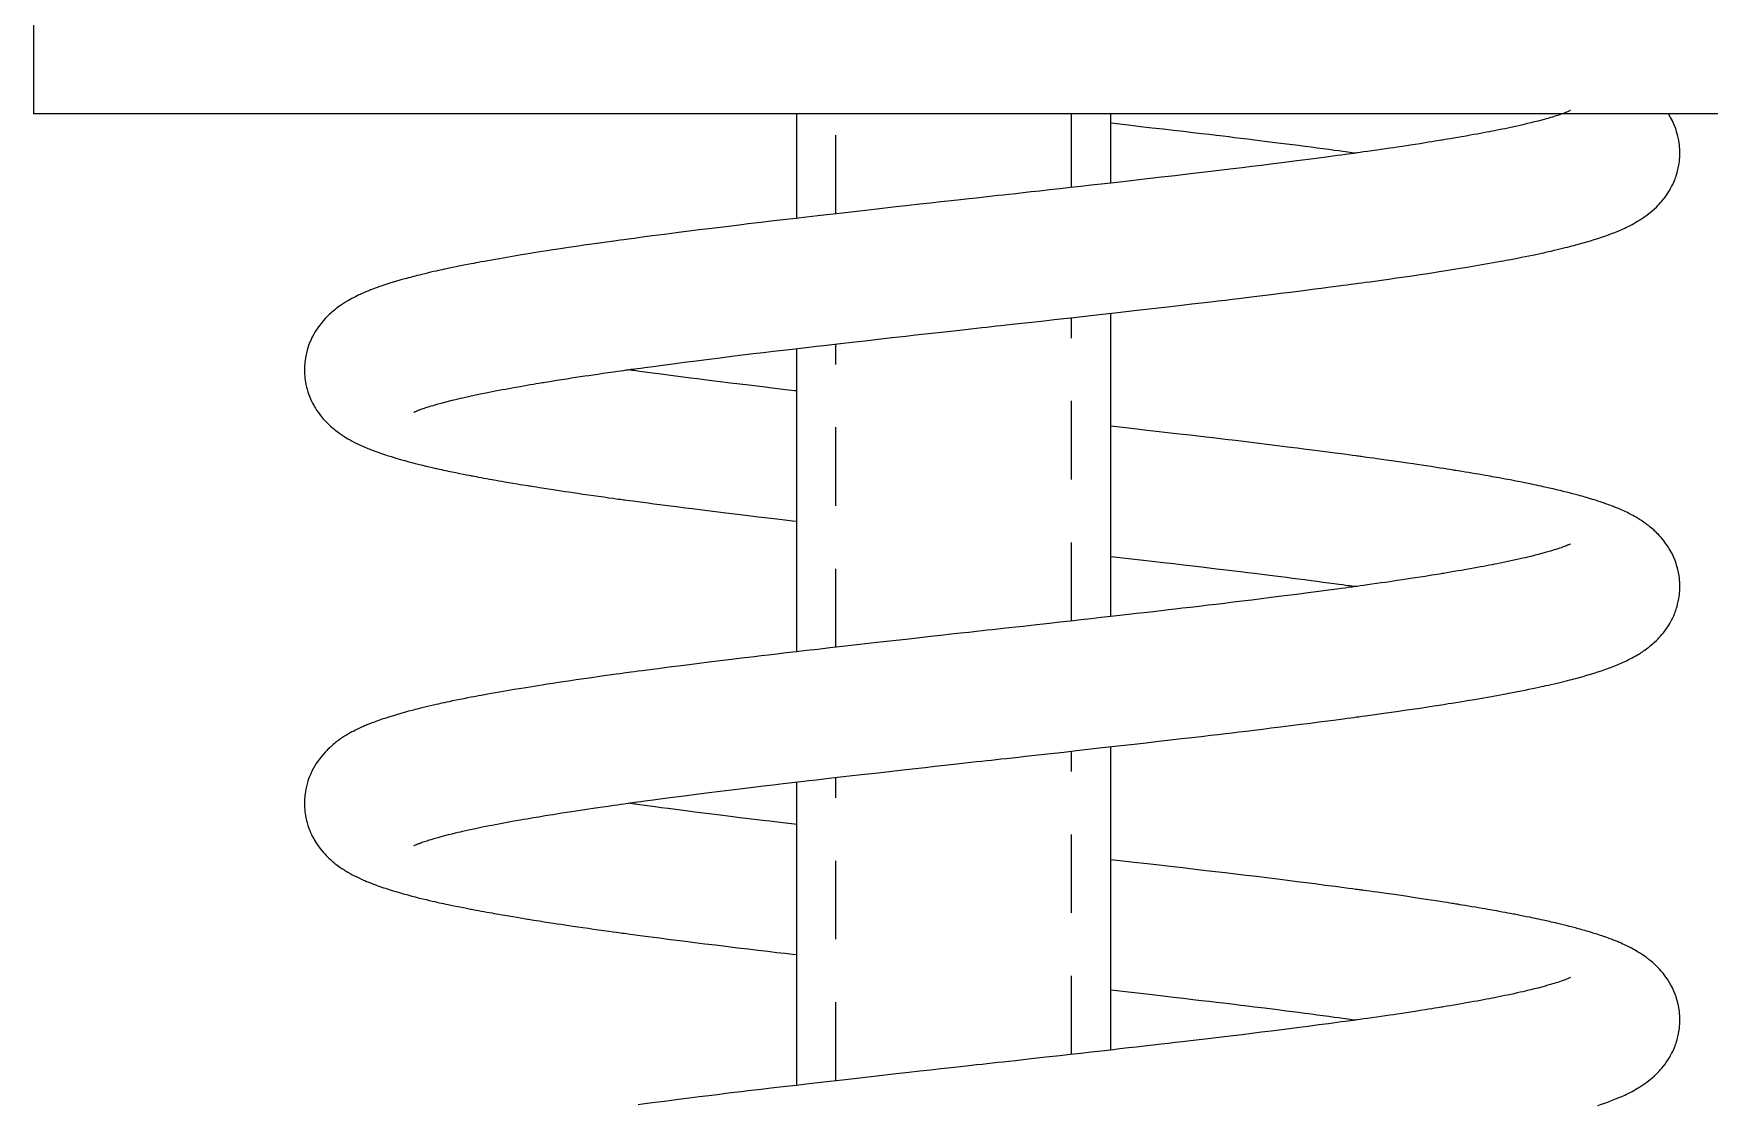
# Model space of a CAD drawing. Extents: x 126.2 to 199.4, y 112.1 to 154.8.
# Drawn here: x 146.489 to 149.155, y 118.997 to 120.701 of the extents above; entities that cross this region are included whole.
import ezdxf

# ---------------------------------------------------------------- set-up
doc = ezdxf.new("R2010")
doc.units = 0
doc.header["$LTSCALE"] = 0.5
doc.header["$MEASUREMENT"] = 0
doc.linetypes.add('HIDDEN', pattern=[0.375, 0.25, -0.125])
doc.layers.get('0').update_dxf_attribs({"linetype": 'CONTINUOUS'})

msp = doc.modelspace()

# ---------------------------------------------------------------- linework, layer by layer
for p in [(146.48938, 123.44825), (149.23938, 120.57325)]:
    msp.add_line(p, (146.48938, 120.57325))
at = {"linetype": 'HIDDEN'}
for p, q in [((147.76519, 120.41407), (147.76519, 120.57325)), ((148.14019, 120.45595), (148.14019, 120.57325)), ((148.14019, 119.76649), (148.14019, 120.24893)), ((147.76519, 119.72462), (147.76519, 120.20699)), ((148.14019, 119.07704), (148.14019, 119.55947)), ((147.76519, 119.03516), (147.76519, 119.51753))]:
    msp.add_line(p, q, dxfattribs=at)
at = {"linetype": 'Continuous', "flags": 128}
for points in [[(148.93371, 120.57841), (148.93371, 120.57841), (148.93349, 120.5783), (148.93316, 120.57813), (148.93275, 120.57792), (148.93216, 120.57764), (148.93135, 120.57727), (148.93031, 120.57681), (148.92908, 120.57628), (148.92722, 120.57552), (148.92528, 120.57476), (148.92221, 120.57362), (148.91914, 120.57253), (148.9163, 120.57156), (148.9134, 120.5706), (148.91053, 120.56968), (148.90802, 120.56889), (148.90523, 120.56804), (148.9019, 120.56704), (148.89798, 120.56591), (148.89337, 120.56461), (148.88801, 120.56315), (148.88221, 120.56162), (148.87626, 120.5601), (148.87061, 120.55871), (148.86537, 120.55745), (148.8615, 120.55653), (148.85786, 120.55569), (148.8538, 120.55476), (148.84911, 120.55371), (148.84379, 120.55254), (148.83659, 120.55099), (148.82933, 120.54947), (148.82207, 120.54799), (148.81736, 120.54705), (148.81303, 120.54619), (148.80902, 120.54541), (148.80476, 120.54459), (148.80012, 120.54371), (148.79521, 120.54279), (148.7904, 120.54189), (148.78527, 120.54095), (148.7802, 120.54003), (148.77446, 120.53899), (148.76782, 120.53781), (148.76027, 120.53649), (148.75441, 120.53547), (148.74816, 120.5344), (148.7425, 120.53344), (148.73768, 120.53263), (148.73452, 120.5321), (148.7319, 120.53166), (148.72984, 120.53132), (148.72809, 120.53103), (148.72545, 120.5306), (148.72212, 120.53005), (148.71808, 120.5294), (148.71334, 120.52863), (148.70797, 120.52777), (148.70266, 120.52692), (148.69444, 120.52563), (148.68672, 120.52443), (148.67952, 120.52332), (148.67284, 120.5223), (148.66584, 120.52124), (148.65803, 120.52008), (148.65231, 120.51923), (148.64621, 120.51833), (148.63972, 120.51739), (148.63285, 120.51639), (148.62557, 120.51535), (148.61793, 120.51426), (148.61082, 120.51326), (148.60457, 120.51239), (148.59921, 120.51165), (148.59476, 120.51103), (148.59122, 120.51055), (148.5886, 120.51019), (148.5866, 120.50991), (148.58421, 120.50959), (148.58016, 120.50904), (148.57523, 120.50837), (148.5694, 120.50758), (148.56275, 120.50669), (148.54881, 120.50482), (148.53349, 120.5028), (148.51675, 120.50061), (148.49855, 120.49825), (148.47885, 120.49574), (148.45762, 120.49306), (148.44244, 120.49116), (148.42689, 120.48924), (148.41186, 120.4874), (148.39742, 120.48564), (148.38358, 120.48397), (148.37036, 120.48239), (148.35778, 120.4809), (148.34302, 120.47915), (148.32929, 120.47755), (148.31663, 120.47607), (148.30502, 120.47473), (148.2943, 120.47349), (148.28273, 120.47216), (148.26989, 120.47068), (148.25576, 120.46906), (148.24375, 120.46768), (148.23093, 120.46622), (148.2173, 120.46466), (148.20285, 120.46302), (148.18758, 120.46129), (148.17148, 120.45947), (148.15479, 120.45759), (148.13875, 120.45578), (148.12142, 120.45384), (148.10519, 120.45203), (148.09006, 120.45034), (148.07605, 120.44878), (148.06316, 120.44735), (148.0514, 120.44605), (148.04074, 120.44487), (148.03167, 120.44387), (148.02321, 120.44294), (148.01459, 120.44199), (148.00619, 120.44107), (147.99798, 120.44017), (147.98916, 120.43919), (147.977, 120.43785), (147.96348, 120.43636), (147.94862, 120.43471), (147.9326, 120.43293), (147.91602, 120.43108), (147.89892, 120.42917), (147.88132, 120.4272), (147.8563, 120.42439), (147.83037, 120.42147), (147.80358, 120.41844), (147.77597, 120.4153), (147.75583, 120.41301), (147.73679, 120.41083), (147.71888, 120.40877), (147.7021, 120.40684), (147.6864, 120.40502), (147.67177, 120.40331), (147.65819, 120.40172), (147.64668, 120.40036), (147.63604, 120.39909), (147.62607, 120.3979), (147.61532, 120.3966), (147.60351, 120.39517), (147.59064, 120.39361), (147.57735, 120.39198), (147.56315, 120.39022), (147.54805, 120.38834), (147.53209, 120.38634), (147.51531, 120.38421), (147.50392, 120.38275), (147.49303, 120.38135), (147.48299, 120.38005), (147.47379, 120.37885), (147.46542, 120.37775), (147.45787, 120.37676), (147.45111, 120.37586), (147.44515, 120.37507), (147.43995, 120.37438), (147.43553, 120.37379), (147.43186, 120.37329), (147.42801, 120.37278), (147.42246, 120.37203), (147.41581, 120.37112), (147.4084, 120.37011), (147.40046, 120.36901), (147.38934, 120.36746), (147.37736, 120.36577), (147.36486, 120.36397), (147.35239, 120.36216), (147.33998, 120.36033), (147.32763, 120.35847), (147.31536, 120.3566), (147.30632, 120.35521), (147.29827, 120.35395), (147.29118, 120.35283), (147.28502, 120.35185), (147.279, 120.35088), (147.27248, 120.34982), (147.26547, 120.34867), (147.25401, 120.34677), (147.24233, 120.34479), (147.23036, 120.34272), (147.21786, 120.34052), (147.2121, 120.33949), (147.20639, 120.33845), (147.20128, 120.33752), (147.19683, 120.3367), (147.19302, 120.33598), (147.18939, 120.3353), (147.18526, 120.33451), (147.17982, 120.33346), (147.17376, 120.33228), (147.16767, 120.33107), (147.16175, 120.32987), (147.15599, 120.32869), (147.15039, 120.32752), (147.14628, 120.32664), (147.14258, 120.32585), (147.13926, 120.32513), (147.13632, 120.32448), (147.13332, 120.32382), (147.12988, 120.32305), (147.12564, 120.32208), (147.12092, 120.321), (147.11606, 120.31986), (147.11149, 120.31877), (147.10719, 120.31772), (147.10316, 120.31673), (147.09943, 120.31579), (147.0964, 120.31502), (147.09374, 120.31434), (147.09132, 120.31371), (147.08867, 120.31301), (147.08575, 120.31224), (147.08258, 120.31138), (147.0738, 120.30894), (147.06493, 120.30636), (147.05629, 120.30372), (147.04791, 120.30103), (147.04509, 120.30009), (147.04244, 120.29919), (147.03963, 120.29822), (147.03638, 120.29707), (147.03273, 120.29574), (147.02984, 120.29466), (147.0274, 120.29373), (147.02541, 120.29295), (147.02383, 120.29232), (147.02248, 120.29178), (147.02102, 120.29119), (147.01945, 120.29054), (147.01774, 120.28982), (147.01564, 120.28892), (147.01311, 120.28782), (147.01087, 120.28681), (147.00878, 120.28586), (147.00695, 120.285), (147.00537, 120.28424), (147.00397, 120.28357), (147.00135, 120.28227), (146.99869, 120.28091), (146.99587, 120.27942), (146.99296, 120.27782), (146.9902, 120.27626), (146.98721, 120.27449), (146.98397, 120.2725), (146.98071, 120.2704), (146.97777, 120.26842), (146.9752, 120.26661), (146.97306, 120.26505), (146.97202, 120.26427), (146.97098, 120.26348), (146.9696, 120.26241), (146.96787, 120.26104), (146.96583, 120.25936), (146.96376, 120.25759), (146.96199, 120.25603), (146.96037, 120.25455), (146.95903, 120.25329), (146.95753, 120.25184), (146.95572, 120.25004), (146.95363, 120.24788), (146.94978, 120.24361), (146.94662, 120.2398), (146.94398, 120.23638), (146.94145, 120.23286), (146.939, 120.2292), (146.93688, 120.22576), (146.93452, 120.22163), (146.93218, 120.2171), (146.93016, 120.21276), (146.92843, 120.20865), (146.92697, 120.20475), (146.92572, 120.20107), (146.92449, 120.19696), (146.92338, 120.19264), (146.92244, 120.18834), (146.92174, 120.18445), (146.92121, 120.18087), (146.9209, 120.17821), (146.92066, 120.1757), (146.92045, 120.17283), (146.9203, 120.16933), (146.92025, 120.16525), (146.92036, 120.16115), (146.92049, 120.15863), (146.92065, 120.15651), (146.92081, 120.15474), (146.92096, 120.15333), (146.92114, 120.15183), (146.92145, 120.14953), (146.92194, 120.14649), (146.92267, 120.14268), (146.92359, 120.13859), (146.92457, 120.13491), (146.92579, 120.13084), (146.92693, 120.12749), (146.92788, 120.12491), (146.92881, 120.12255), (146.93001, 120.1197), (146.93155, 120.11632), (146.93331, 120.11279), (146.93495, 120.10973), (146.93641, 120.10715), (146.93784, 120.10478), (146.93966, 120.10192), (146.94195, 120.09854), (146.94473, 120.09475), (146.94754, 120.09119), (146.95012, 120.08813), (146.95245, 120.08553), (146.95469, 120.08314), (146.95681, 120.08099), (146.95899, 120.07888), (146.96155, 120.0765), (146.96439, 120.07399), (146.96681, 120.07196), (146.96866, 120.07046), (146.97023, 120.06922), (146.97216, 120.06775), (146.97439, 120.0661), (146.97646, 120.06462), (146.97825, 120.06338), (146.97974, 120.06238), (146.98095, 120.06157), (146.98271, 120.06043), (146.98466, 120.0592), (146.98684, 120.05786), (146.98938, 120.05635), (146.99286, 120.05436), (146.99641, 120.05242), (146.99997, 120.05056), (147.00351, 120.04879), (147.00684, 120.04718), (147.00973, 120.04583), (147.01193, 120.04484), (147.014, 120.04392), (147.01634, 120.0429), (147.01919, 120.0417), (147.02126, 120.04085), (147.02333, 120.04001), (147.02515, 120.03928), (147.0267, 120.03867), (147.02799, 120.03817), (147.02991, 120.03744), (147.03203, 120.03665), (147.03439, 120.03578), (147.0371, 120.0348), (147.04034, 120.03366), (147.04305, 120.03273), (147.04606, 120.03171), (147.049, 120.03074), (147.0516, 120.0299), (147.05385, 120.02918), (147.05588, 120.02853), (147.05811, 120.02784), (147.06155, 120.02678), (147.06544, 120.02562), (147.06933, 120.02447), (147.07279, 120.02348), (147.07523, 120.02278), (147.07743, 120.02217), (147.07995, 120.02147), (147.08289, 120.02066), (147.08629, 120.01975), (147.09123, 120.01844), (147.09627, 120.01714), (147.10134, 120.01585), (147.10785, 120.01424), (147.11374, 120.01282), (147.11899, 120.01158), (147.12362, 120.01051), (147.12765, 120.00959), (147.12939, 120.00919), (147.13099, 120.00883), (147.13288, 120.00841), (147.13527, 120.00788), (147.13819, 120.00724), (147.14163, 120.00649), (147.14524, 120.00571), (147.14885, 120.00494), (147.15498, 120.00365), (147.16109, 120.00239), (147.16719, 120.00116), (147.17303, 119.99999), (147.17804, 119.99901), (147.18217, 119.99821), (147.18418, 119.99782), (147.18589, 119.99749), (147.18782, 119.99713), (147.19029, 119.99666), (147.19332, 119.99609), (147.19691, 119.99542), (147.20108, 119.99465), (147.20531, 119.99387), (147.2104, 119.99295), (147.21483, 119.99215), (147.21858, 119.99148), (147.22171, 119.99093), (147.22519, 119.99031), (147.22937, 119.98958), (147.23395, 119.98878), (147.23919, 119.98788), (147.24508, 119.98687), (147.25165, 119.98576), (147.25831, 119.98464), (147.26339, 119.9838), (147.26784, 119.98307), (147.27165, 119.98244), (147.27482, 119.98193), (147.27733, 119.98152), (147.27921, 119.98121), (147.28175, 119.9808), (147.28511, 119.98027), (147.28931, 119.9796), (147.29435, 119.9788), (147.30143, 119.97768), (147.30866, 119.97656), (147.31557, 119.97549), (147.32214, 119.97449), (147.32838, 119.97354), (147.33427, 119.97265), (147.34086, 119.97167), (147.34761, 119.97067), (147.35508, 119.96957), (147.36327, 119.96838), (147.37221, 119.9671), (147.37976, 119.96602), (147.38779, 119.96489), (147.3963, 119.96369), (147.4044, 119.96257), (147.4114, 119.96161), (147.41596, 119.96099), (147.41987, 119.96045), (147.42313, 119.96001), (147.42574, 119.95966), (147.42768, 119.9594), (147.42943, 119.95916), (147.43298, 119.95868), (147.43753, 119.95807), (147.44307, 119.95733), (147.45015, 119.95639), (147.45828, 119.95532), (147.46693, 119.95418), (147.476, 119.95299), (147.48553, 119.95175), (147.49833, 119.9501), (147.51187, 119.94836), (147.52617, 119.94654), (147.54125, 119.94464), (147.5571, 119.94266), (147.57375, 119.94059), (147.59068, 119.93851), (147.60878, 119.93631), (147.62593, 119.93425), (147.64212, 119.93231), (147.65731, 119.93051), (147.67148, 119.92885), (147.68438, 119.92734), (147.69626, 119.92596), (147.70269, 119.92522)], [(147.09432, 120.09846), (147.09432, 120.09845), (147.09466, 120.09864), (147.09501, 120.09881), (147.0955, 120.09905), (147.09618, 120.09937), (147.0971, 120.09979), (147.09822, 120.10028), (147.09898, 120.1006), (147.09978, 120.10093), (147.10055, 120.10124), (147.10127, 120.10153), (147.10204, 120.10183), (147.10304, 120.10221), (147.10454, 120.10277), (147.10613, 120.10336), (147.10766, 120.1039), (147.10913, 120.10442), (147.11111, 120.1051), (147.11313, 120.10577), (147.1152, 120.10645), (147.11721, 120.1071), (147.11902, 120.10767), (147.12162, 120.10847), (147.12473, 120.10941), (147.12841, 120.11049), (147.13273, 120.11172), (147.13778, 120.11311), (147.14343, 120.11462), (147.14936, 120.11615), (147.15516, 120.1176), (147.16056, 120.11892), (147.16457, 120.11987), (147.1683, 120.12074), (147.17206, 120.12161), (147.17642, 120.1226), (147.18143, 120.12371), (147.19221, 120.12603), (147.20312, 120.12829), (147.20881, 120.12944), (147.214, 120.13047), (147.21871, 120.13139), (147.22368, 120.13235), (147.22918, 120.13339), (147.23488, 120.13446), (147.24009, 120.13542), (147.24515, 120.13635), (147.25045, 120.13731), (147.25661, 120.13841), (147.26368, 120.13966), (147.26857, 120.14052), (147.27384, 120.14143), (147.27942, 120.14239), (147.28457, 120.14326), (147.28904, 120.14401), (147.29282, 120.14465), (147.29589, 120.14516), (147.29824, 120.14555), (147.30037, 120.1459), (147.30315, 120.14635), (147.30662, 120.14692), (147.31078, 120.1476), (147.31566, 120.14839), (147.32107, 120.14925), (147.32952, 120.15059), (147.33749, 120.15184), (147.34495, 120.15299), (147.35187, 120.15405), (147.35855, 120.15507), (147.36594, 120.15618), (147.37232, 120.15713), (147.37921, 120.15814), (147.38662, 120.15923), (147.39457, 120.16038), (147.40305, 120.1616), (147.41191, 120.16285), (147.418, 120.16371), (147.42341, 120.16446), (147.42815, 120.16512), (147.43219, 120.16568), (147.43554, 120.16614), (147.43819, 120.1665), (147.44013, 120.16677), (147.44194, 120.16702), (147.4455, 120.1675), (147.44994, 120.1681), (147.45526, 120.16882), (147.46149, 120.16966), (147.47504, 120.17148), (147.48994, 120.17346), (147.50626, 120.1756), (147.52402, 120.1779), (147.54326, 120.18037), (147.56402, 120.183), (147.58143, 120.18518), (147.59956, 120.18742), (147.61719, 120.18959), (147.63411, 120.19164), (147.6503, 120.19359), (147.66573, 120.19543), (147.68136, 120.19727), (147.69607, 120.199), (147.70983, 120.2006), (147.72265, 120.20209), (147.73453, 120.20346), (147.74644, 120.20483), (147.75924, 120.2063), (147.77291, 120.20787), (147.79138, 120.20999), (147.81126, 120.21225), (147.83258, 120.21468), (147.85467, 120.21718), (147.87658, 120.21965), (147.89211, 120.22139), (147.90751, 120.22312), (147.9228, 120.22483), (147.93796, 120.22652), (147.95292, 120.22818), (147.96696, 120.22974), (147.97986, 120.23116), (147.98919, 120.2322), (147.99782, 120.23315), (148.00569, 120.23401), (148.0129, 120.23481), (148.02053, 120.23565), (148.02791, 120.23646), (148.03659, 120.23741), (148.04603, 120.23846), (148.05635, 120.2396), (148.06664, 120.24074), (148.07684, 120.24187), (148.08694, 120.24299), (148.09695, 120.2441), (148.11248, 120.24583), (148.12784, 120.24754), (148.1437, 120.24932), (148.16599, 120.25182), (148.18946, 120.25446), (148.21407, 120.25724), (148.23979, 120.26016), (148.25916, 120.26237), (148.27877, 120.2646), (148.29742, 120.26674), (148.31497, 120.26876), (148.33143, 120.27065), (148.34685, 120.27245), (148.36125, 120.27413), (148.37354, 120.27558), (148.38498, 120.27693), (148.39557, 120.2782), (148.40626, 120.27948), (148.41797, 120.28089), (148.43068, 120.28243), (148.44378, 120.28403), (148.45776, 120.28575), (148.4726, 120.2876), (148.48826, 120.28956), (148.50471, 120.29163), (148.5159, 120.29306), (148.52725, 120.29451), (148.5379, 120.29589), (148.54769, 120.29716), (148.55664, 120.29833), (148.56478, 120.29939), (148.5721, 120.30036), (148.57863, 120.30122), (148.58438, 120.30199), (148.58935, 120.30265), (148.59356, 120.30322), (148.59713, 120.30369), (148.602, 120.30435), (148.60797, 120.30516), (148.61497, 120.30611), (148.62257, 120.30716), (148.63326, 120.30864), (148.64482, 120.31026), (148.65717, 120.31202), (148.66965, 120.31382), (148.68208, 120.31565), (148.69445, 120.31749), (148.70675, 120.31935), (148.71626, 120.32081), (148.72491, 120.32215), (148.73258, 120.32335), (148.7393, 120.32442), (148.74523, 120.32537), (148.75144, 120.32637), (148.75815, 120.32746), (148.7695, 120.32934), (148.78109, 120.33129), (148.7929, 120.33331), (148.80518, 120.33546), (148.81086, 120.33647), (148.81663, 120.3375), (148.82229, 120.33853), (148.82731, 120.33945), (148.83167, 120.34025), (148.8354, 120.34095), (148.83909, 120.34165), (148.84402, 120.34259), (148.84962, 120.34367), (148.85574, 120.34487), (148.86179, 120.34608), (148.86767, 120.34727), (148.87339, 120.34845), (148.87861, 120.34955), (148.88337, 120.35057), (148.88757, 120.35147), (148.89122, 120.35227), (148.89479, 120.35306), (148.89857, 120.35391), (148.90286, 120.35488), (148.90763, 120.35599), (148.91245, 120.35712), (148.91699, 120.3582), (148.92125, 120.35924), (148.92525, 120.36023), (148.92928, 120.36124), (148.93277, 120.36213), (148.93575, 120.3629), (148.93883, 120.36371), (148.94231, 120.36464), (148.94803, 120.36619), (148.95391, 120.36783), (148.95984, 120.36954), (148.96567, 120.37128), (148.97141, 120.37304), (148.97707, 120.37484), (148.98295, 120.37678), (148.98848, 120.37867), (148.99439, 120.38079), (148.99919, 120.38259), (149.00434, 120.3846), (149.01077, 120.38725), (149.01543, 120.38928), (149.01995, 120.39134), (149.02263, 120.39261), (149.02561, 120.39407), (149.02866, 120.39561), (149.03171, 120.39722), (149.03476, 120.39887), (149.03777, 120.40058), (149.04049, 120.40218), (149.04233, 120.4033), (149.04399, 120.40433), (149.04551, 120.4053), (149.04692, 120.40621), (149.04826, 120.4071), (149.04991, 120.40822), (149.05193, 120.40962), (149.0554, 120.41214), (149.05842, 120.41445), (149.06074, 120.41631), (149.06375, 120.41884), (149.06733, 120.42202), (149.07036, 120.42489), (149.07303, 120.42757), (149.07497, 120.42962), (149.07699, 120.43184), (149.07919, 120.43439), (149.0816, 120.43733), (149.08416, 120.44066), (149.08653, 120.44396), (149.08849, 120.44687), (149.09008, 120.44937), (149.09151, 120.45174), (149.09296, 120.45428), (149.09458, 120.4573), (149.09632, 120.46078), (149.09788, 120.46418), (149.09911, 120.46708), (149.10007, 120.46949), (149.101, 120.472), (149.10172, 120.47409), (149.1025, 120.4765), (149.10331, 120.4792), (149.10422, 120.48255), (149.10522, 120.48683), (149.10614, 120.49168), (149.1066, 120.49466), (149.1069, 120.49697), (149.10711, 120.49884), (149.1073, 120.50087), (149.10753, 120.50387), (149.10769, 120.50718), (149.10775, 120.51079), (149.10773, 120.51276), (149.10767, 120.51464), (149.10758, 120.51641), (149.10748, 120.51809), (149.10737, 120.51966), (149.10723, 120.5214), (149.10697, 120.52399), (149.10651, 120.52754), (149.10552, 120.53327), (149.10452, 120.53782), (149.10355, 120.54154), (149.10262, 120.54472), (149.10175, 120.54741), (149.10011, 120.55197), (149.09814, 120.55681), (149.09576, 120.56195), (149.09295, 120.56732), (149.09023, 120.57197), (149.08941, 120.57325)], [(148.20269, 120.55858), (148.21232, 120.55748), (148.23105, 120.55535), (148.25011, 120.55317), (148.26857, 120.55105), (148.28594, 120.54905), (148.30225, 120.54717), (148.31819, 120.54533), (148.333, 120.5436), (148.3467, 120.54199), (148.35932, 120.5405), (148.37085, 120.53913), (148.38131, 120.53788), (148.39035, 120.53679), (148.39948, 120.53569), (148.40934, 120.53449), (148.41993, 120.5332), (148.43122, 120.53181), (148.44705, 120.52984), (148.46402, 120.52772), (148.48209, 120.52543), (148.49151, 120.52423), (148.50118, 120.52299), (148.5111, 120.52171), (148.52124, 120.52039), (148.5311, 120.5191), (148.54011, 120.51791), (148.54966, 120.51664), (148.55809, 120.51552), (148.56541, 120.51454), (148.57165, 120.5137), (148.57611, 120.5131), (148.57981, 120.51259), (148.58276, 120.51219), (148.58611, 120.51174), (148.59071, 120.51111), (148.59301, 120.51079)], [(147.70269, 120.13236), (147.69976, 120.1327), (147.68554, 120.13436), (147.67244, 120.13591), (147.66043, 120.13733), (147.6495, 120.13864), (147.63965, 120.13982), (147.62691, 120.14136), (147.61296, 120.14306), (147.59781, 120.14492), (147.5815, 120.14694), (147.56409, 120.14912), (147.54561, 120.15146), (147.53425, 120.15291), (147.52256, 120.15442), (147.51055, 120.15597), (147.49857, 120.15754), (147.48773, 120.15897), (147.47807, 120.16025), (147.46957, 120.16138), (147.4622, 120.16237), (147.45763, 120.16298), (147.45362, 120.16353), (147.45016, 120.16399), (147.44725, 120.16439), (147.44483, 120.16472), (147.4419, 120.16512), (147.43806, 120.16564), (147.43499, 120.16606)], [(147.09432, 119.409), (147.09432, 119.409), (147.09466, 119.40918), (147.09501, 119.40936), (147.0955, 119.40959), (147.09618, 119.40991), (147.0971, 119.41033), (147.09822, 119.41082), (147.09898, 119.41114), (147.09978, 119.41147), (147.10055, 119.41179), (147.10127, 119.41207), (147.10204, 119.41237), (147.10304, 119.41276), (147.10454, 119.41332), (147.10613, 119.4139), (147.10766, 119.41445), (147.10913, 119.41496), (147.11111, 119.41564), (147.11313, 119.41632), (147.1152, 119.41699), (147.11721, 119.41764), (147.11902, 119.41821), (147.12162, 119.41901), (147.12473, 119.41995), (147.12841, 119.42103), (147.13273, 119.42226), (147.13778, 119.42366), (147.14343, 119.42516), (147.14936, 119.4267), (147.15516, 119.42815), (147.16056, 119.42946), (147.16457, 119.43042), (147.1683, 119.43129), (147.17206, 119.43215), (147.17642, 119.43314), (147.18143, 119.43425), (147.19221, 119.43658), (147.20312, 119.43884), (147.20881, 119.43999), (147.214, 119.44102), (147.21871, 119.44194), (147.22368, 119.44289), (147.22918, 119.44394), (147.23488, 119.445), (147.24009, 119.44597), (147.24515, 119.44689), (147.25045, 119.44785), (147.25661, 119.44896), (147.26368, 119.45021), (147.26857, 119.45106), (147.27384, 119.45197), (147.27942, 119.45293), (147.28457, 119.45381), (147.28904, 119.45456), (147.29282, 119.45519), (147.29589, 119.4557), (147.29824, 119.45609), (147.30037, 119.45644), (147.30315, 119.4569), (147.30662, 119.45747), (147.31078, 119.45814), (147.31566, 119.45893), (147.32107, 119.4598), (147.32952, 119.46114), (147.33749, 119.46238), (147.34495, 119.46354), (147.35187, 119.4646), (147.35855, 119.46561), (147.36594, 119.46672), (147.37232, 119.46767), (147.37921, 119.46869), (147.38662, 119.46977), (147.39457, 119.47092), (147.40305, 119.47214), (147.41191, 119.4734), (147.418, 119.47425), (147.42341, 119.47501), (147.42815, 119.47567), (147.43219, 119.47622), (147.43554, 119.47669), (147.43819, 119.47705), (147.44013, 119.47731), (147.44194, 119.47756), (147.4455, 119.47805), (147.44994, 119.47865), (147.45526, 119.47937), (147.46149, 119.48021), (147.47504, 119.48202), (147.48994, 119.484), (147.50626, 119.48614), (147.52402, 119.48845), (147.54326, 119.49091), (147.56402, 119.49354), (147.58143, 119.49572), (147.59956, 119.49797), (147.61719, 119.50013), (147.63411, 119.50219), (147.6503, 119.50413), (147.66573, 119.50597), (147.68136, 119.50782), (147.69607, 119.50955), (147.70983, 119.51115), (147.72265, 119.51263), (147.73453, 119.514), (147.74644, 119.51538), (147.75924, 119.51685), (147.77291, 119.51842), (147.79138, 119.52053), (147.81126, 119.5228), (147.83258, 119.52522), (147.85467, 119.52772), (147.87658, 119.53019), (147.89211, 119.53194), (147.90751, 119.53366), (147.9228, 119.53537), (147.93796, 119.53706), (147.95292, 119.53872), (147.96696, 119.54028), (147.97986, 119.54171), (147.98919, 119.54274), (147.99782, 119.54369), (148.00569, 119.54456), (148.0129, 119.54535), (148.02053, 119.54619), (148.02791, 119.547), (148.03659, 119.54796), (148.04603, 119.549), (148.05635, 119.55014), (148.06664, 119.55128), (148.07684, 119.55241), (148.08694, 119.55353), (148.09695, 119.55465), (148.11248, 119.55638), (148.12784, 119.55809), (148.1437, 119.55986), (148.16599, 119.56237), (148.18946, 119.56501), (148.21407, 119.56779), (148.23979, 119.57071), (148.25916, 119.57291), (148.27877, 119.57515), (148.29742, 119.57729), (148.31497, 119.5793), (148.33143, 119.5812), (148.34685, 119.58299), (148.36125, 119.58468), (148.37354, 119.58612), (148.38498, 119.58748), (148.39557, 119.58874), (148.40626, 119.59002), (148.41797, 119.59144), (148.43068, 119.59298), (148.44378, 119.59458), (148.45776, 119.5963), (148.4726, 119.59814), (148.48826, 119.6001), (148.50471, 119.60218), (148.5159, 119.6036), (148.52725, 119.60506), (148.5379, 119.60643), (148.54769, 119.6077), (148.55664, 119.60887), (148.56478, 119.60994), (148.5721, 119.6109), (148.57863, 119.61177), (148.58438, 119.61253), (148.58935, 119.6132), (148.59356, 119.61376), (148.59713, 119.61424), (148.602, 119.6149), (148.60797, 119.6157), (148.61497, 119.61666), (148.62257, 119.6177), (148.63326, 119.61918), (148.64482, 119.62081), (148.65717, 119.62257), (148.66965, 119.62437), (148.68208, 119.62619), (148.69445, 119.62803), (148.70675, 119.62989), (148.71626, 119.63135), (148.72491, 119.6327), (148.73258, 119.6339), (148.7393, 119.63497), (148.74523, 119.63591), (148.75144, 119.63692), (148.75815, 119.63801), (148.7695, 119.63988), (148.78109, 119.64183), (148.7929, 119.64385), (148.80518, 119.646), (148.81086, 119.64701), (148.81663, 119.64805), (148.82229, 119.64907), (148.82731, 119.64999), (148.83167, 119.6508), (148.8354, 119.6515), (148.83909, 119.65219), (148.84402, 119.65313), (148.84962, 119.65421), (148.85574, 119.65542), (148.86179, 119.65663), (148.86767, 119.65782), (148.87339, 119.659), (148.87861, 119.6601), (148.88337, 119.66111), (148.88757, 119.66202), (148.89122, 119.66282), (148.89479, 119.66361), (148.89857, 119.66446), (148.90286, 119.66543), (148.90763, 119.66653), (148.91245, 119.66766), (148.91699, 119.66875), (148.92125, 119.66979), (148.92525, 119.67077), (148.92928, 119.67179), (148.93277, 119.67268), (148.93575, 119.67345), (148.93883, 119.67426), (148.94231, 119.67518), (148.94803, 119.67673), (148.95391, 119.67838), (148.95984, 119.68009), (148.96567, 119.68182), (148.97141, 119.68359), (148.97707, 119.68538), (148.98295, 119.68732), (148.98848, 119.68922), (148.99439, 119.69134), (148.99919, 119.69314), (149.00434, 119.69514), (149.01077, 119.6978), (149.01543, 119.69982), (149.01995, 119.70189), (149.02263, 119.70316), (149.02561, 119.70461), (149.02866, 119.70616), (149.03171, 119.70776), (149.03476, 119.70942), (149.03777, 119.71113), (149.04049, 119.71273), (149.04233, 119.71384), (149.04399, 119.71487), (149.04551, 119.71585), (149.04692, 119.71676), (149.04826, 119.71764), (149.04991, 119.71876), (149.05193, 119.72017), (149.0554, 119.72269), (149.05842, 119.725), (149.06074, 119.72686), (149.06375, 119.72938), (149.06733, 119.73257), (149.07036, 119.73544), (149.07303, 119.73812), (149.07497, 119.74016), (149.07699, 119.74239), (149.07919, 119.74493), (149.0816, 119.74787), (149.08416, 119.75121), (149.08653, 119.75451), (149.08849, 119.75741), (149.09008, 119.75991), (149.09151, 119.76229), (149.09296, 119.76482), (149.09458, 119.76784), (149.09632, 119.77133), (149.09788, 119.77473), (149.09911, 119.77762), (149.10007, 119.78003), (149.101, 119.78255), (149.10172, 119.78464), (149.1025, 119.78704), (149.10331, 119.78975), (149.10422, 119.7931), (149.10522, 119.79738), (149.10614, 119.80222), (149.1066, 119.80521), (149.1069, 119.80752), (149.10711, 119.80939), (149.1073, 119.81141), (149.10753, 119.81441), (149.10769, 119.81773), (149.10775, 119.82134), (149.10773, 119.82331), (149.10767, 119.82518), (149.10758, 119.82696), (149.10748, 119.82863), (149.10737, 119.83021), (149.10723, 119.83195), (149.10697, 119.83454), (149.10651, 119.83809), (149.10552, 119.84382), (149.10452, 119.84836), (149.10355, 119.85209), (149.10262, 119.85527), (149.10175, 119.85796), (149.10011, 119.86252), (149.09814, 119.86735), (149.09576, 119.87249), (149.09295, 119.87786), (149.09023, 119.88252), (149.08785, 119.88623), (149.08564, 119.88943), (149.08337, 119.89253), (149.08097, 119.89559), (149.0781, 119.89902), (149.076, 119.90139), (149.07377, 119.90378), (149.07176, 119.90584), (149.07003, 119.90755), (149.06862, 119.9089), (149.06748, 119.90996), (149.06612, 119.9112), (149.06453, 119.91262), (149.06269, 119.9142), (149.06075, 119.91581), (149.05906, 119.91717), (149.05743, 119.91844), (149.05622, 119.91937), (149.05512, 119.92019), (149.05387, 119.92112), (149.05174, 119.92264), (149.04926, 119.92436), (149.04651, 119.92618), (149.04351, 119.9281), (149.0406, 119.92988), (149.03809, 119.93136), (149.03579, 119.93268), (149.03338, 119.93401), (149.03094, 119.93533), (149.02863, 119.93653), (149.02641, 119.93766), (149.0242, 119.93875), (149.02193, 119.93985), (149.01977, 119.94087), (149.01722, 119.94205), (149.01445, 119.94329), (149.01203, 119.94434), (149.01, 119.9452), (149.00831, 119.94591), (149.00672, 119.94657), (149.0052, 119.94718), (149.00375, 119.94776), (149.00239, 119.9483), (149.00074, 119.94894), (148.99878, 119.94969), (148.99652, 119.95055), (148.99424, 119.95139), (148.99184, 119.95226), (148.98994, 119.95294), (148.98829, 119.95352), (148.98634, 119.9542), (148.98396, 119.95501), (148.98126, 119.95591), (148.97869, 119.95676), (148.97601, 119.95763), (148.97365, 119.95838), (148.97138, 119.9591), (148.96878, 119.9599), (148.96584, 119.9608), (148.96253, 119.96179), (148.95938, 119.96272), (148.95651, 119.96355), (148.95393, 119.96429), (148.95165, 119.96493), (148.94935, 119.96557), (148.94587, 119.96653), (148.9417, 119.96766), (148.93698, 119.96891), (148.93218, 119.97015), (148.9271, 119.97144), (148.92225, 119.97264), (148.91772, 119.97375), (148.91363, 119.97473), (148.90987, 119.97562), (148.90643, 119.97642), (148.90329, 119.97714), (148.90047, 119.97779), (148.89797, 119.97835), (148.89545, 119.97892), (148.89314, 119.97943), (148.89031, 119.98006), (148.88695, 119.98079), (148.88334, 119.98157), (148.87973, 119.98234), (148.87612, 119.9831), (148.87251, 119.98386), (148.86891, 119.9846), (148.86379, 119.98564), (148.85869, 119.98667), (148.85396, 119.98761), (148.84983, 119.98842), (148.84702, 119.98896), (148.8446, 119.98943), (148.84258, 119.98982), (148.84055, 119.9902), (148.83779, 119.99073), (148.8343, 119.99138), (148.83008, 119.99217), (148.8252, 119.99307), (148.82056, 119.99392), (148.81638, 119.99467), (148.8127, 119.99533), (148.80903, 119.99599), (148.80593, 119.99654), (148.80237, 119.99717), (148.79811, 119.99791), (148.79315, 119.99878), (148.78746, 119.99976), (148.78246, 120.00061), (148.77699, 120.00154), (148.77135, 120.00248), (148.76624, 120.00333), (148.76172, 120.00408), (148.75778, 120.00472), (148.75436, 120.00528), (148.75159, 120.00573), (148.74949, 120.00607), (148.7476, 120.00638), (148.74514, 120.00677), (148.74209, 120.00726), (148.73773, 120.00796), (148.73252, 120.00878), (148.72649, 120.00973), (148.7204, 120.01068), (148.7121, 120.01196), (148.70428, 120.01316), (148.69694, 120.01426), (148.69012, 120.01529), (148.6836, 120.01626), (148.67458, 120.01758), (148.66442, 120.01906), (148.65311, 120.02069), (148.64061, 120.02246), (148.63357, 120.02345), (148.62657, 120.02442), (148.62031, 120.02528), (148.61482, 120.02604), (148.6101, 120.02668), (148.60617, 120.02721), (148.60329, 120.0276), (148.60106, 120.0279), (148.59936, 120.02813), (148.59738, 120.0284), (148.59501, 120.02872), (148.59224, 120.02909), (148.58706, 120.02978), (148.58087, 120.03061), (148.57366, 120.03156), (148.55937, 120.03345), (148.54387, 120.03547), (148.52711, 120.03763), (148.51343, 120.03939), (148.499, 120.04122), (148.48378, 120.04313), (148.46779, 120.04513), (148.45101, 120.04721), (148.43417, 120.04927), (148.418, 120.05123), (148.40076, 120.05331), (148.38441, 120.05526), (148.36898, 120.05709), (148.35451, 120.05879), (148.34099, 120.06037), (148.32868, 120.06179), (148.31732, 120.0631), (148.30692, 120.0643), (148.29739, 120.06539), (148.27972, 120.06742), (148.26049, 120.06961), (148.23969, 120.07198), (148.21731, 120.07452), (148.20269, 120.07617)], [(148.93371, 119.88896), (148.93371, 119.88896), (148.93349, 119.88884), (148.93316, 119.88867), (148.93275, 119.88847), (148.93216, 119.88819), (148.93135, 119.88782), (148.93031, 119.88735), (148.92908, 119.88683), (148.92722, 119.88607), (148.92528, 119.88531), (148.92221, 119.88417), (148.91914, 119.88308), (148.9163, 119.88211), (148.9134, 119.88114), (148.91053, 119.88022), (148.90802, 119.87944), (148.90523, 119.87858), (148.9019, 119.87759), (148.89798, 119.87645), (148.89337, 119.87515), (148.88801, 119.87369), (148.88221, 119.87217), (148.87626, 119.87065), (148.87061, 119.86925), (148.86537, 119.86799), (148.8615, 119.86708), (148.85786, 119.86623), (148.8538, 119.86531), (148.84911, 119.86425), (148.84379, 119.86309), (148.83659, 119.86154), (148.82933, 119.86002), (148.82207, 119.85854), (148.81736, 119.8576), (148.81303, 119.85674), (148.80902, 119.85596), (148.80476, 119.85514), (148.80012, 119.85426), (148.79521, 119.85333), (148.7904, 119.85244), (148.78527, 119.85149), (148.7802, 119.85057), (148.77446, 119.84954), (148.76782, 119.84836), (148.76027, 119.84703), (148.75441, 119.84601), (148.74816, 119.84494), (148.7425, 119.84398), (148.73768, 119.84317), (148.73452, 119.84264), (148.7319, 119.84221), (148.72984, 119.84187), (148.72809, 119.84158), (148.72545, 119.84114), (148.72212, 119.8406), (148.71808, 119.83994), (148.71334, 119.83918), (148.70797, 119.83832), (148.70266, 119.83747), (148.69444, 119.83618), (148.68672, 119.83497), (148.67952, 119.83387), (148.67284, 119.83285), (148.66584, 119.83179), (148.65803, 119.83062), (148.65231, 119.82977), (148.64621, 119.82888), (148.63972, 119.82793), (148.63285, 119.82694), (148.62557, 119.82589), (148.61793, 119.82481), (148.61082, 119.82381), (148.60457, 119.82293), (148.59921, 119.82219), (148.59476, 119.82158), (148.59122, 119.82109), (148.5886, 119.82073), (148.5866, 119.82046), (148.58421, 119.82013), (148.58016, 119.81958), (148.57523, 119.81891), (148.5694, 119.81813), (148.56275, 119.81723), (148.54881, 119.81537), (148.53349, 119.81334), (148.51675, 119.81115), (148.49855, 119.8088), (148.47885, 119.80628), (148.45762, 119.8036), (148.44244, 119.80171), (148.42689, 119.79979), (148.41186, 119.79794), (148.39742, 119.79619), (148.38358, 119.79452), (148.37036, 119.79294), (148.35778, 119.79144), (148.34302, 119.7897), (148.32929, 119.78809), (148.31663, 119.78662), (148.30502, 119.78528), (148.2943, 119.78404), (148.28273, 119.7827), (148.26989, 119.78123), (148.25576, 119.7796), (148.24375, 119.77823), (148.23093, 119.77676), (148.2173, 119.77521), (148.20285, 119.77357), (148.18758, 119.77184), (148.17148, 119.77002), (148.15479, 119.76813), (148.13875, 119.76633), (148.12142, 119.76439), (148.10519, 119.76257), (148.09006, 119.76089), (148.07605, 119.75933), (148.06316, 119.7579), (148.0514, 119.7566), (148.04074, 119.75542), (148.03167, 119.75442), (148.02321, 119.75349), (148.01459, 119.75254), (148.00619, 119.75161), (147.99798, 119.75071), (147.98916, 119.74974), (147.977, 119.7484), (147.96348, 119.7469), (147.94862, 119.74525), (147.9326, 119.74347), (147.91602, 119.74163), (147.89892, 119.73972), (147.88132, 119.73775), (147.8563, 119.73494), (147.83037, 119.73202), (147.80358, 119.72899), (147.77597, 119.72585), (147.75583, 119.72355), (147.73679, 119.72137), (147.71888, 119.71932), (147.7021, 119.71739), (147.6864, 119.71557), (147.67177, 119.71386), (147.65819, 119.71226), (147.64668, 119.7109), (147.63604, 119.70963), (147.62607, 119.70844), (147.61532, 119.70715), (147.60351, 119.70572), (147.59064, 119.70415), (147.57735, 119.70252), (147.56315, 119.70077), (147.54805, 119.69889), (147.53209, 119.69688), (147.51531, 119.69475), (147.50392, 119.6933), (147.49303, 119.69189), (147.48299, 119.69059), (147.47379, 119.68939), (147.46542, 119.6883), (147.45787, 119.6873), (147.45111, 119.68641), (147.44515, 119.68562), (147.43995, 119.68492), (147.43553, 119.68433), (147.43186, 119.68384), (147.42801, 119.68332), (147.42246, 119.68257), (147.41581, 119.68167), (147.4084, 119.68065), (147.40046, 119.67956), (147.38934, 119.67801), (147.37736, 119.67631), (147.36486, 119.67452), (147.35239, 119.67271), (147.33998, 119.67087), (147.32763, 119.66902), (147.31536, 119.66715), (147.30632, 119.66575), (147.29827, 119.66449), (147.29118, 119.66337), (147.28502, 119.66239), (147.279, 119.66143), (147.27248, 119.66037), (147.26547, 119.65922), (147.25401, 119.65731), (147.24233, 119.65534), (147.23036, 119.65327), (147.21786, 119.65106), (147.2121, 119.65003), (147.20639, 119.649), (147.20128, 119.64806), (147.19683, 119.64724), (147.19302, 119.64653), (147.18939, 119.64584), (147.18526, 119.64506), (147.17982, 119.64401), (147.17376, 119.64283), (147.16767, 119.64161), (147.16175, 119.64042), (147.15599, 119.63923), (147.15039, 119.63806), (147.14628, 119.63719), (147.14258, 119.63639), (147.13926, 119.63567), (147.13632, 119.63503), (147.13332, 119.63436), (147.12988, 119.63359), (147.12564, 119.63263), (147.12092, 119.63154), (147.11606, 119.6304), (147.11149, 119.62931), (147.10719, 119.62827), (147.10316, 119.62728), (147.09943, 119.62634), (147.0964, 119.62557), (147.09374, 119.62488), (147.09132, 119.62426), (147.08867, 119.62356), (147.08575, 119.62278), (147.08258, 119.62193), (147.0738, 119.61948), (147.06493, 119.61691), (147.05629, 119.61427), (147.04791, 119.61158), (147.04509, 119.61064), (147.04244, 119.60974), (147.03963, 119.60876), (147.03638, 119.60761), (147.03273, 119.60628), (147.02984, 119.6052), (147.0274, 119.60427), (147.02541, 119.60349), (147.02383, 119.60287), (147.02248, 119.60233), (147.02102, 119.60173), (147.01945, 119.60108), (147.01774, 119.60036), (147.01564, 119.59947), (147.01311, 119.59836), (147.01087, 119.59736), (147.00878, 119.5964), (147.00695, 119.59554), (147.00537, 119.59479), (147.00397, 119.59411), (147.00135, 119.59281), (146.99869, 119.59145), (146.99587, 119.58996), (146.99296, 119.58837), (146.9902, 119.5868), (146.98721, 119.58504), (146.98397, 119.58304), (146.98071, 119.58094), (146.97777, 119.57897), (146.9752, 119.57715), (146.97306, 119.5756), (146.97202, 119.57482), (146.97098, 119.57403), (146.9696, 119.57296), (146.96787, 119.57158), (146.96583, 119.5699), (146.96376, 119.56814), (146.96199, 119.56657), (146.96037, 119.56509), (146.95903, 119.56384), (146.95753, 119.56239), (146.95572, 119.56059), (146.95363, 119.55842), (146.94978, 119.55415), (146.94662, 119.55035), (146.94398, 119.54693), (146.94145, 119.54341), (146.939, 119.53974), (146.93688, 119.53631), (146.93452, 119.53218), (146.93218, 119.52764), (146.93016, 119.52331), (146.92843, 119.51919), (146.92697, 119.5153), (146.92572, 119.51162), (146.92449, 119.5075), (146.92338, 119.50318), (146.92244, 119.49889), (146.92174, 119.495), (146.92121, 119.49141), (146.9209, 119.48876), (146.92066, 119.48624), (146.92045, 119.48338), (146.9203, 119.47987), (146.92025, 119.4758), (146.92036, 119.4717), (146.92049, 119.46918), (146.92065, 119.46706), (146.92081, 119.46529), (146.92096, 119.46388), (146.92114, 119.46238), (146.92145, 119.46007), (146.92194, 119.45704), (146.92267, 119.45322), (146.92359, 119.44914), (146.92457, 119.44546), (146.92579, 119.44139), (146.92693, 119.43804), (146.92788, 119.43545), (146.92881, 119.4331), (146.93001, 119.43024), (146.93155, 119.42687), (146.93331, 119.42334), (146.93495, 119.42027), (146.93641, 119.4177), (146.93784, 119.41533), (146.93966, 119.41247), (146.94195, 119.40909), (146.94473, 119.4053), (146.94754, 119.40174), (146.95012, 119.39867), (146.95245, 119.39607), (146.95469, 119.39369), (146.95681, 119.39154), (146.95899, 119.38942), (146.96155, 119.38704), (146.96439, 119.38453), (146.96681, 119.3825), (146.96866, 119.381), (146.97023, 119.37977), (146.97216, 119.3783), (146.97439, 119.37664), (146.97646, 119.37517), (146.97825, 119.37393), (146.97974, 119.37292), (146.98095, 119.37211), (146.98271, 119.37097), (146.98466, 119.36974), (146.98684, 119.36841), (146.98938, 119.36689), (146.99286, 119.36491), (146.99641, 119.36297), (146.99997, 119.36111), (147.00351, 119.35933), (147.00684, 119.35773), (147.00973, 119.35638), (147.01193, 119.35539), (147.014, 119.35446), (147.01634, 119.35345), (147.01919, 119.35225), (147.02126, 119.35139), (147.02333, 119.35055), (147.02515, 119.34983), (147.0267, 119.34922), (147.02799, 119.34872), (147.02991, 119.34799), (147.03203, 119.34719), (147.03439, 119.34632), (147.0371, 119.34535), (147.04034, 119.34421), (147.04305, 119.34328), (147.04606, 119.34226), (147.049, 119.34129), (147.0516, 119.34044), (147.05385, 119.33972), (147.05588, 119.33908), (147.05811, 119.33838), (147.06155, 119.33733), (147.06544, 119.33616), (147.06933, 119.33502), (147.07279, 119.33402), (147.07523, 119.33333), (147.07743, 119.33271), (147.07995, 119.33201), (147.08289, 119.33121), (147.08629, 119.33029), (147.09123, 119.32899), (147.09627, 119.32768), (147.10134, 119.3264), (147.10785, 119.32479), (147.11374, 119.32337), (147.11899, 119.32213), (147.12362, 119.32105), (147.12765, 119.32013), (147.12939, 119.31974), (147.13099, 119.31938), (147.13288, 119.31895), (147.13527, 119.31842), (147.13819, 119.31778), (147.14163, 119.31703), (147.14524, 119.31625), (147.14885, 119.31548), (147.15498, 119.3142), (147.16109, 119.31294), (147.16719, 119.3117), (147.17303, 119.31054), (147.17804, 119.30956), (147.18217, 119.30875), (147.18418, 119.30837), (147.18589, 119.30804), (147.18782, 119.30767), (147.19029, 119.3072), (147.19332, 119.30663), (147.19691, 119.30596), (147.20108, 119.30519), (147.20531, 119.30442), (147.2104, 119.30349), (147.21483, 119.3027), (147.21858, 119.30203), (147.22171, 119.30147), (147.22519, 119.30086), (147.22937, 119.30012), (147.23395, 119.29933), (147.23919, 119.29842), (147.24508, 119.29742), (147.25165, 119.2963), (147.25831, 119.29519), (147.26339, 119.29435), (147.26784, 119.29361), (147.27165, 119.29299), (147.27482, 119.29247), (147.27733, 119.29206), (147.27921, 119.29176), (147.28175, 119.29135), (147.28511, 119.29081), (147.28931, 119.29014), (147.29435, 119.28934), (147.30143, 119.28823), (147.30866, 119.2871), (147.31557, 119.28604), (147.32214, 119.28503), (147.32838, 119.28409), (147.33427, 119.2832), (147.34086, 119.28222), (147.34761, 119.28122), (147.35508, 119.28012), (147.36327, 119.27893), (147.37221, 119.27764), (147.37976, 119.27657), (147.38779, 119.27543), (147.3963, 119.27424), (147.4044, 119.27312), (147.4114, 119.27215), (147.41596, 119.27153), (147.41987, 119.271), (147.42313, 119.27056), (147.42574, 119.2702), (147.42768, 119.26994), (147.42943, 119.26971), (147.43298, 119.26923), (147.43753, 119.26862), (147.44307, 119.26788), (147.45015, 119.26694), (147.45828, 119.26586), (147.46693, 119.26472), (147.476, 119.26354), (147.48553, 119.2623), (147.49833, 119.26064), (147.51187, 119.25891), (147.52617, 119.25709), (147.54125, 119.25518), (147.5571, 119.2532), (147.57375, 119.25114), (147.59068, 119.24906), (147.60878, 119.24686), (147.62593, 119.24479), (147.64212, 119.24286), (147.65731, 119.24106), (147.67148, 119.23939), (147.68438, 119.23789), (147.69626, 119.23651), (147.70269, 119.23577)], [(148.20269, 119.86912), (148.21232, 119.86803), (148.23105, 119.8659), (148.25011, 119.86372), (148.26857, 119.8616), (148.28594, 119.8596), (148.30225, 119.85772), (148.31819, 119.85587), (148.333, 119.85415), (148.3467, 119.85254), (148.35932, 119.85105), (148.37085, 119.84968), (148.38131, 119.84843), (148.39035, 119.84734), (148.39948, 119.84624), (148.40934, 119.84504), (148.41993, 119.84374), (148.43122, 119.84235), (148.44705, 119.84039), (148.46402, 119.83827), (148.48209, 119.83598), (148.49151, 119.83478), (148.50118, 119.83353), (148.5111, 119.83225), (148.52124, 119.83093), (148.5311, 119.82964), (148.54011, 119.82846), (148.54966, 119.82719), (148.55809, 119.82607), (148.56541, 119.82508), (148.57165, 119.82424), (148.57611, 119.82364), (148.57981, 119.82314), (148.58276, 119.82274), (148.58611, 119.82228), (148.59071, 119.82165), (148.59301, 119.82134)], [(147.70269, 119.4429), (147.69976, 119.44324), (147.68554, 119.44491), (147.67244, 119.44645), (147.66043, 119.44788), (147.6495, 119.44918), (147.63965, 119.45037), (147.62691, 119.45191), (147.61296, 119.45361), (147.59781, 119.45547), (147.5815, 119.45749), (147.56409, 119.45967), (147.54561, 119.46201), (147.53425, 119.46346), (147.52256, 119.46496), (147.51055, 119.46652), (147.49857, 119.46808), (147.48773, 119.46951), (147.47807, 119.47079), (147.46957, 119.47193), (147.4622, 119.47291), (147.45763, 119.47353), (147.45362, 119.47407), (147.45016, 119.47454), (147.44725, 119.47494), (147.44483, 119.47527), (147.4419, 119.47566), (147.43806, 119.47619), (147.43499, 119.47661)], [(148.97707, 118.99593), (148.98295, 118.99787), (148.98848, 118.99976), (148.99439, 119.00188), (148.99919, 119.00368), (149.00434, 119.00569), (149.01077, 119.00834), (149.01543, 119.01037), (149.01995, 119.01243), (149.02263, 119.0137), (149.02561, 119.01516), (149.02866, 119.0167), (149.03171, 119.01831), (149.03476, 119.01997), (149.03777, 119.02167), (149.04049, 119.02327), (149.04233, 119.02439), (149.04399, 119.02542), (149.04551, 119.02639), (149.04692, 119.0273), (149.04826, 119.02819), (149.04991, 119.02931), (149.05193, 119.03071), (149.0554, 119.03323), (149.05842, 119.03554), (149.06074, 119.0374), (149.06375, 119.03993), (149.06733, 119.04311), (149.07036, 119.04598), (149.07303, 119.04866), (149.07497, 119.05071), (149.07699, 119.05293), (149.07919, 119.05548), (149.0816, 119.05842), (149.08416, 119.06175), (149.08653, 119.06505), (149.08849, 119.06796), (149.09008, 119.07046), (149.09151, 119.07283), (149.09296, 119.07537), (149.09458, 119.07839), (149.09632, 119.08187), (149.09788, 119.08527), (149.09911, 119.08817), (149.10007, 119.09058), (149.101, 119.09309), (149.10172, 119.09518), (149.1025, 119.09759), (149.10331, 119.1003), (149.10422, 119.10364), (149.10522, 119.10793), (149.10614, 119.11277), (149.1066, 119.11575), (149.1069, 119.11806), (149.10711, 119.11993), (149.1073, 119.12196), (149.10753, 119.12496), (149.10769, 119.12828), (149.10775, 119.13188), (149.10773, 119.13385), (149.10767, 119.13573), (149.10758, 119.1375), (149.10748, 119.13918), (149.10737, 119.14075), (149.10723, 119.14249), (149.10697, 119.14509), (149.10651, 119.14863), (149.10552, 119.15436), (149.10452, 119.15891), (149.10355, 119.16264), (149.10262, 119.16582), (149.10175, 119.1685), (149.10011, 119.17306), (149.09814, 119.1779), (149.09576, 119.18304), (149.09295, 119.18841), (149.09023, 119.19306), (149.08785, 119.19678), (149.08564, 119.19998), (149.08337, 119.20307), (149.08097, 119.20614), (149.0781, 119.20957), (149.076, 119.21193), (149.07377, 119.21433), (149.07176, 119.21639), (149.07003, 119.21809), (149.06862, 119.21945), (149.06748, 119.22051), (149.06612, 119.22175), (149.06453, 119.22316), (149.06269, 119.22474), (149.06075, 119.22635), (149.05906, 119.22771), (149.05743, 119.22899), (149.05622, 119.22991), (149.05512, 119.23073), (149.05387, 119.23166), (149.05174, 119.23318), (149.04926, 119.2349), (149.04651, 119.23673), (149.04351, 119.23864), (149.0406, 119.24042), (149.03809, 119.24191), (149.03579, 119.24322), (149.03338, 119.24456), (149.03094, 119.24587), (149.02863, 119.24708), (149.02641, 119.24821), (149.0242, 119.2493), (149.02193, 119.2504), (149.01977, 119.25142), (149.01722, 119.25259), (149.01445, 119.25383), (149.01203, 119.25488), (149.01, 119.25575), (149.00831, 119.25645), (149.00672, 119.25711), (149.0052, 119.25773), (149.00375, 119.25831), (149.00239, 119.25885), (149.00074, 119.25949), (148.99878, 119.26024), (148.99652, 119.2611), (148.99424, 119.26194), (148.99184, 119.26281), (148.98994, 119.26348), (148.98829, 119.26407), (148.98634, 119.26474), (148.98396, 119.26556), (148.98126, 119.26646), (148.97869, 119.26731), (148.97601, 119.26818), (148.97365, 119.26893), (148.97138, 119.26964), (148.96878, 119.27045), (148.96584, 119.27135), (148.96253, 119.27234), (148.95938, 119.27327), (148.95651, 119.2741), (148.95393, 119.27483), (148.95165, 119.27548), (148.94935, 119.27612), (148.94587, 119.27708), (148.9417, 119.2782), (148.93698, 119.27945), (148.93218, 119.2807), (148.9271, 119.28198), (148.92225, 119.28319), (148.91772, 119.28429), (148.91363, 119.28528), (148.90987, 119.28616), (148.90643, 119.28697), (148.90329, 119.28769), (148.90047, 119.28833), (148.89797, 119.2889), (148.89545, 119.28946), (148.89314, 119.28998), (148.89031, 119.2906), (148.88695, 119.29134), (148.88334, 119.29212), (148.87973, 119.29289), (148.87612, 119.29365), (148.87251, 119.2944), (148.86891, 119.29514), (148.86379, 119.29619), (148.85869, 119.29722), (148.85396, 119.29815), (148.84983, 119.29896), (148.84702, 119.29951), (148.8446, 119.29997), (148.84258, 119.30036), (148.84055, 119.30075), (148.83779, 119.30127), (148.8343, 119.30193), (148.83008, 119.30272), (148.8252, 119.30361), (148.82056, 119.30446), (148.81638, 119.30522), (148.8127, 119.30588), (148.80903, 119.30653), (148.80593, 119.30709), (148.80237, 119.30771), (148.79811, 119.30846), (148.79315, 119.30932), (148.78746, 119.3103), (148.78246, 119.31115), (148.77699, 119.31208), (148.77135, 119.31303), (148.76624, 119.31388), (148.76172, 119.31462), (148.75778, 119.31527), (148.75436, 119.31583), (148.75159, 119.31628), (148.74949, 119.31662), (148.7476, 119.31692), (148.74514, 119.31732), (148.74209, 119.31781), (148.73773, 119.3185), (148.73252, 119.31933), (148.72649, 119.32028), (148.7204, 119.32122), (148.7121, 119.32251), (148.70428, 119.3237), (148.69694, 119.32481), (148.69012, 119.32583), (148.6836, 119.3268), (148.67458, 119.32813), (148.66442, 119.32961), (148.65311, 119.33123), (148.64061, 119.33301), (148.63357, 119.33399), (148.62657, 119.33496), (148.62031, 119.33583), (148.61482, 119.33658), (148.6101, 119.33723), (148.60617, 119.33776), (148.60329, 119.33815), (148.60106, 119.33845), (148.59936, 119.33868), (148.59738, 119.33895), (148.59501, 119.33926), (148.59224, 119.33964), (148.58706, 119.34033), (148.58087, 119.34115), (148.57366, 119.34211), (148.55937, 119.34399), (148.54387, 119.34601), (148.52711, 119.34818), (148.51343, 119.34993), (148.499, 119.35176), (148.48378, 119.35368), (148.46779, 119.35568), (148.45101, 119.35775), (148.43417, 119.35982), (148.418, 119.36178), (148.40076, 119.36386), (148.38441, 119.36581), (148.36898, 119.36763), (148.35451, 119.36933), (148.34099, 119.37091), (148.32868, 119.37234), (148.31732, 119.37365), (148.30692, 119.37484), (148.29739, 119.37594), (148.27972, 119.37796), (148.26049, 119.38016), (148.23969, 119.38252), (148.21731, 119.38506), (148.20269, 119.38672)], [(148.93371, 119.1995), (148.93371, 119.1995), (148.93349, 119.19939), (148.93316, 119.19922), (148.93275, 119.19901), (148.93216, 119.19873), (148.93135, 119.19836), (148.93031, 119.1979), (148.92908, 119.19738), (148.92722, 119.19661), (148.92528, 119.19585), (148.92221, 119.19471), (148.91914, 119.19362), (148.9163, 119.19265), (148.9134, 119.19169), (148.91053, 119.19077), (148.90802, 119.18998), (148.90523, 119.18913), (148.9019, 119.18813), (148.89798, 119.187), (148.89337, 119.1857), (148.88801, 119.18424), (148.88221, 119.18271), (148.87626, 119.18119), (148.87061, 119.1798), (148.86537, 119.17854), (148.8615, 119.17762), (148.85786, 119.17678), (148.8538, 119.17585), (148.84911, 119.1748), (148.84379, 119.17363), (148.83659, 119.17208), (148.82933, 119.17056), (148.82207, 119.16908), (148.81736, 119.16814), (148.81303, 119.16728), (148.80902, 119.1665), (148.80476, 119.16568), (148.80012, 119.1648), (148.79521, 119.16388), (148.7904, 119.16298), (148.78527, 119.16204), (148.7802, 119.16112), (148.77446, 119.16008), (148.76782, 119.1589), (148.76027, 119.15758), (148.75441, 119.15656), (148.74816, 119.15549), (148.7425, 119.15453), (148.73768, 119.15372), (148.73452, 119.15319), (148.7319, 119.15275), (148.72984, 119.15241), (148.72809, 119.15212), (148.72545, 119.15169), (148.72212, 119.15114), (148.71808, 119.15049), (148.71334, 119.14972), (148.70797, 119.14886), (148.70266, 119.14802), (148.69444, 119.14672), (148.68672, 119.14552), (148.67952, 119.14441), (148.67284, 119.14339), (148.66584, 119.14234), (148.65803, 119.14117), (148.65231, 119.14032), (148.64621, 119.13942), (148.63972, 119.13848), (148.63285, 119.13748), (148.62557, 119.13644), (148.61793, 119.13535), (148.61082, 119.13435), (148.60457, 119.13348), (148.59921, 119.13274), (148.59476, 119.13212), (148.59122, 119.13164), (148.5886, 119.13128), (148.5866, 119.131), (148.58421, 119.13068), (148.58016, 119.13013), (148.57523, 119.12946), (148.5694, 119.12867), (148.56275, 119.12778), (148.54881, 119.12591), (148.53349, 119.12389), (148.51675, 119.1217), (148.49855, 119.11935), (148.47885, 119.11683), (148.45762, 119.11415), (148.44244, 119.11225), (148.42689, 119.11033), (148.41186, 119.10849), (148.39742, 119.10673), (148.38358, 119.10506), (148.37036, 119.10348), (148.35778, 119.10199), (148.34302, 119.10024), (148.32929, 119.09864), (148.31663, 119.09717), (148.30502, 119.09582), (148.2943, 119.09458), (148.28273, 119.09325), (148.26989, 119.09177), (148.25576, 119.09015), (148.24375, 119.08877), (148.23093, 119.08731), (148.2173, 119.08576), (148.20285, 119.08411), (148.18758, 119.08238), (148.17148, 119.08056), (148.15479, 119.07868), (148.13875, 119.07688), (148.12142, 119.07493), (148.10519, 119.07312), (148.09006, 119.07143), (148.07605, 119.06987), (148.06316, 119.06844), (148.0514, 119.06714), (148.04074, 119.06596), (148.03167, 119.06496), (148.02321, 119.06403), (148.01459, 119.06308), (148.00619, 119.06216), (147.99798, 119.06126), (147.98916, 119.06028), (147.977, 119.05894), (147.96348, 119.05745), (147.94862, 119.0558), (147.9326, 119.05402), (147.91602, 119.05217), (147.89892, 119.05026), (147.88132, 119.04829), (147.8563, 119.04548), (147.83037, 119.04256), (147.80358, 119.03953), (147.77597, 119.03639), (147.75583, 119.0341), (147.73679, 119.03192), (147.71888, 119.02986), (147.7021, 119.02793), (147.6864, 119.02611), (147.67177, 119.0244), (147.65819, 119.02281), (147.64668, 119.02145), (147.63604, 119.02018), (147.62607, 119.01899), (147.61532, 119.0177), (147.60351, 119.01627), (147.59064, 119.0147), (147.57735, 119.01307), (147.56315, 119.01131), (147.54805, 119.00943), (147.53209, 119.00743), (147.51531, 119.0053), (147.50392, 119.00384), (147.49303, 119.00244), (147.48299, 119.00114), (147.47379, 118.99994), (147.46542, 118.99884), (147.45787, 118.99785), (147.45111, 118.99695)], [(148.20269, 119.17967), (148.21232, 119.17858), (148.23105, 119.17644), (148.25011, 119.17426), (148.26857, 119.17215), (148.28594, 119.17015), (148.30225, 119.16826), (148.31819, 119.16642), (148.333, 119.16469), (148.3467, 119.16309), (148.35932, 119.1616), (148.37085, 119.16022), (148.38131, 119.15897), (148.39035, 119.15788), (148.39948, 119.15678), (148.40934, 119.15558), (148.41993, 119.15429), (148.43122, 119.1529), (148.44705, 119.15094), (148.46402, 119.14881), (148.48209, 119.14652), (148.49151, 119.14532), (148.50118, 119.14408), (148.5111, 119.1428), (148.52124, 119.14148), (148.5311, 119.14019), (148.54011, 119.139), (148.54966, 119.13774), (148.55809, 119.13661), (148.56541, 119.13563), (148.57165, 119.13479), (148.57611, 119.13419), (148.57981, 119.13369), (148.58276, 119.13328), (148.58611, 119.13283), (148.59071, 119.1322), (148.59301, 119.13188)]]:
    msp.add_lwpolyline(points, dxfattribs=at)
for points in [[(147.70269, 120.57325), (147.70269, 120.40691)], [(148.20269, 120.463), (148.20269, 120.57325)], [(148.20269, 119.77355), (148.20269, 120.25596)], [(147.70269, 120.19977), (147.70269, 119.71745)], [(148.20269, 119.0841), (148.20269, 119.5665)], [(147.70269, 119.51032), (147.70269, 119.028)]]:
    msp.add_lwpolyline(points)

doc.saveas('drawing.dxf')
